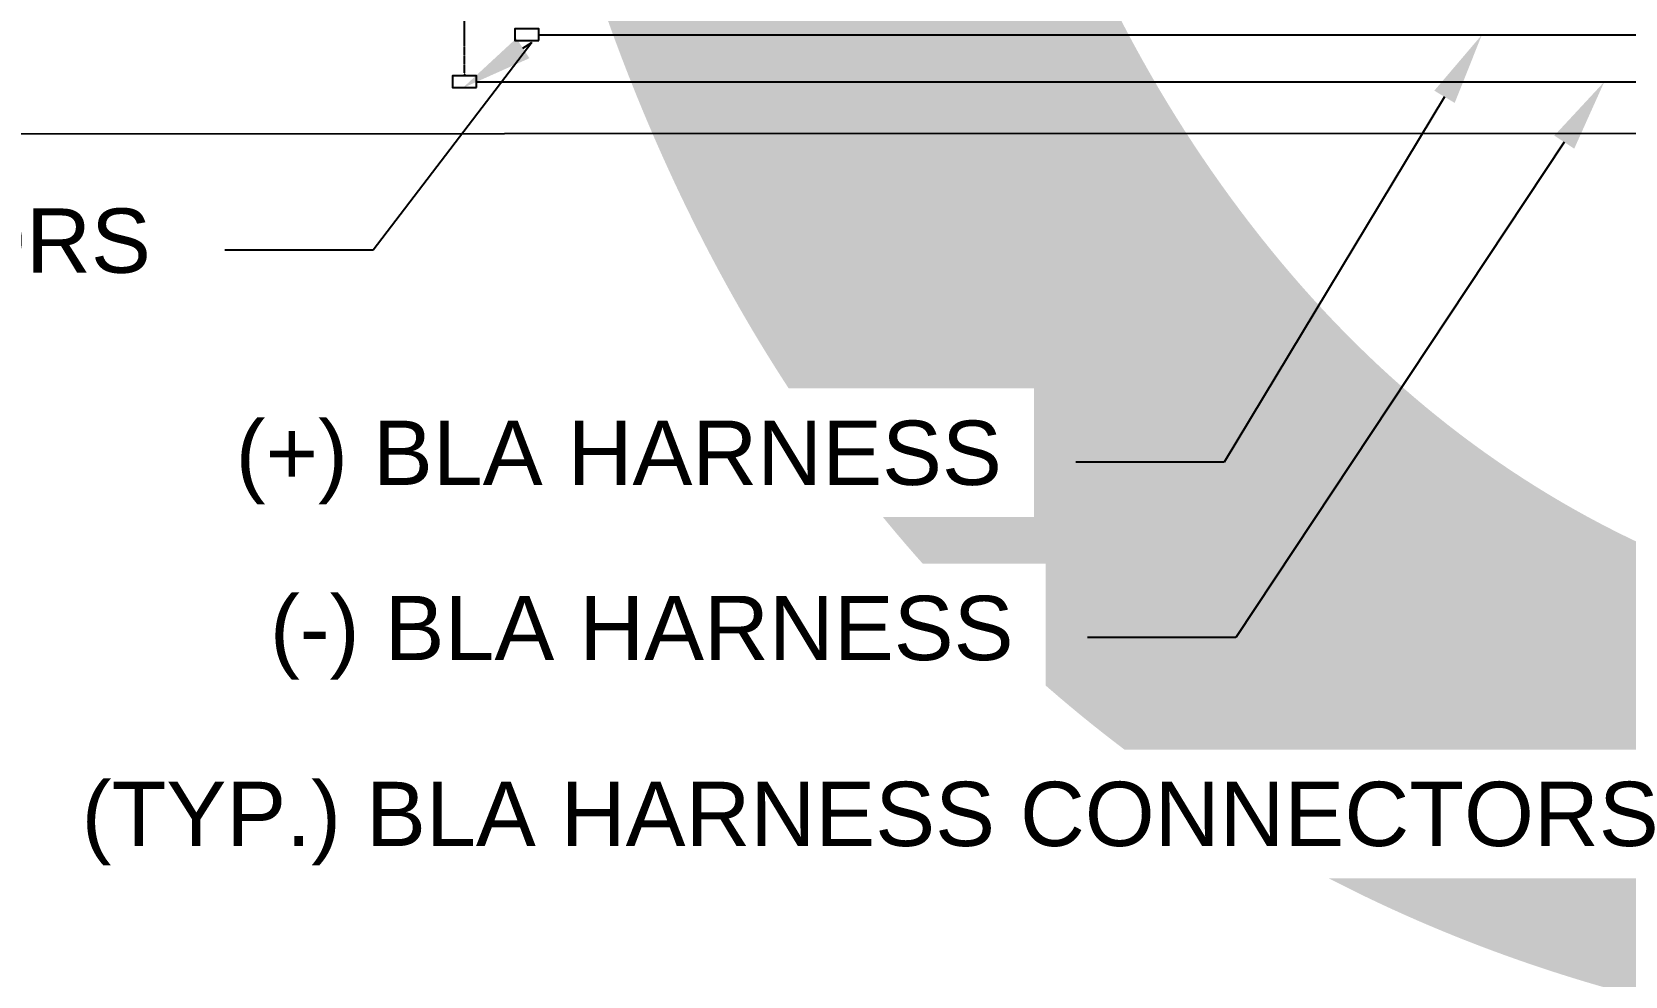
# Model space of a CAD drawing. Header units: feet. Extents: x -13743 to 68376, y -48 to 67763.
# Drawn here: x 3351.4 to 3846.9, y 6749 to 7042.7 of the extents above; entities that cross this region are included whole.
import ezdxf
from ezdxf import colors
from ezdxf.entities.mleader import LeaderData, LeaderLine
from ezdxf.enums import TextEntityAlignment as Align
from ezdxf.lldxf.tags import DXFTag
from ezdxf.math import Vec2, Vec3

# ---------------------------------------------------------------- set-up
doc = ezdxf.new("R2018")
doc.units = ezdxf.units.FT
doc.header["$MEASUREMENT"] = 0
doc.linetypes.add('HIDDEN', pattern=[0.375, 0.25, -0.125])
for name, color, linetype in [('E-DC HARNESS-NEG', 170, 'DC HARNESS CABLE'), ('E-DC HARNESS-POS', 10, 'DC HARNESS CABLE'), ('E-HARN-COMP', 8, 'Continuous'), ('E-TRNK-CABL-NEG', 6, 'HIDDEN'), ('G-ANNO-TEXT', 1, 'Continuous')]:
    doc.layers.add(name, color=color, linetype=linetype)
doc.styles.add('NEI-A', font='arial.ttf')
doc.styles.get("Standard").update_dxf_attribs({"font": 'arial.ttf'})
tags = doc.linetypes.add('DC HARNESS CABLE', pattern='A,0.5,-0.2,["DH",Standard,S=0.1,R=0,X=-0.1,Y=-0.05],-0.2', length=0.9).pattern_tags.tags
tags[6] = DXFTag(74, 10)

# ---------------------------------------------------------------- blocks, each defined once
blk = doc.blocks.new('DETAIL_TITLE')
at = {"style": 'NEI-A', "flags": 8}
blk.add_attdef('#', text='', height=0.2, dxfattribs=at).set_placement((0.5922, -0.5109), align=Align.MIDDLE_CENTER)
at = {"lineweight": 30, "flags": 104}
blk.add_attdef('DETAIL_TITLE', text='', height=0.2, dxfattribs=at).set_placement((0.9099, -0.5251), align=Align.BOTTOM_LEFT)
at = {"style": 'NEI-A'}
for tag, p in [('SCALE:', (0.9386, -0.7379)), ('1"_=_', (1.5474, -0.7379))]:
    blk.add_attdef(tag, text='', height=0.1, dxfattribs=at).set_placement(p, align=Align.BOTTOM_LEFT)

msp = doc.modelspace()

# ---------------------------------------------------------------- linework, layer by layer
at = {"layer": 'E-DC HARNESS-NEG', "ltscale": 0.5}
msp.add_lwpolyline([(3489.73, 7027.15), (4140.5, 7027.1)], dxfattribs=at)
at = {"layer": 'E-DC HARNESS-POS', "ltscale": 0.5}
for points in [[(3509, 7041.75), (4123.64, 7041.75), (4123.64, 7014.13)], [(2253.42, 7010.83), (4120.69, 7011.18)]]:
    msp.add_lwpolyline(points, dxfattribs=at)
at = {"layer": 'E-HARN-COMP'}
for points in [[(3509, 7039.97), (3509, 7043.59), (3501.55, 7043.59), (3501.55, 7039.97)], [(3489.6, 7025.35), (3489.6, 7028.96), (3482.14, 7028.96), (3482.14, 7025.35)]]:
    msp.add_lwpolyline(points, close=True, dxfattribs=at)
at = {"layer": 'E-TRNK-CABL-NEG', "ltscale": 0.1}
msp.add_lwpolyline([(3485.51, 7098.47), (3485.87, 7028.96)], dxfattribs=at)

# ---------------------------------------------------------------- block references
at = {"layer": 'G-ANNO-TEXT'}
ref = msp.add_blockref('DETAIL_TITLE', (2193.15, 7909.29), dxfattribs=dict(at, xscale=128.9267043143703, yscale=128.9267043143703, zscale=128.9267043143703))
lines = msp.add_mtext('{\\LDC BLOCK TYPE-2 (2) STRINGS (52) MODULES [580W-SOUTH MOTOR GAP] }', dxfattribs={"layer": '0', "insert": (2310.46, 7880.26), "char_height": 1139.5591, "attachment_point": 1})
ref.add_attrib('DETAIL_TITLE', '', (2310.46, 7880.26)).embed_mtext(lines)

# ---------------------------------------------------------------- next in the draw order: leaders
ml = msp.add_multileader_mtext('Standard', dxfattribs=at)
ml.set_content('(TYP.) BLA HARNESS CONNECTORS', color=256, style='NEI-A')
ml.set_leader_properties()
ml.build(insert=Vec2(0, 0))
ml.multileader.update_dxf_attribs({"dogleg_length": 0.36, "arrow_head_size": 22.51})
ctx = ml.context
ctx.base_point, ctx.char_height, ctx.arrow_head_size, ctx.landing_gap_size, ctx.plane_origin = Vec3(2877.91, 6974.8, -22.9), 20, 22.51, 23.05, Vec3(9890.9, 1147.67, -22.9)
ctx.text_align_type = 2
notes = []
notes.append((ctx, [(1, (1, 1, 0), (3457.53, 6974.8, -22.9), (-1, 0), 46.1, [(0, [(3485.3, 7025.17, -22.9), (3506.87, 7039.41, -22.9)], 0, [])])]))
ctx.mtext.insert, ctx.mtext.width, ctx.mtext.alignment, ctx.mtext.flow_direction = Vec3(3388.38, 6987.74, -22.9), 489.3132, 3, 5
ctx.mtext.has_bg_fill, ctx.mtext.bg_color, ctx.mtext.bg_scale_factor, ctx.mtext.bg_transparency, ctx.mtext.use_window_bg_color = 1, -1073741824, 1.5, 0, 1
for ctx, leaders in notes:
    for number, flags, end, landing, length, lines in leaders:
        leader = LeaderData()
        leader.index, (leader.has_last_leader_line, leader.has_dogleg_vector, leader.attachment_direction) = number, flags
        leader.last_leader_point, leader.dogleg_vector, leader.dogleg_length = Vec3(end), Vec3(landing), length
        for number, points, colour, breaks in lines:
            line = LeaderLine()
            line.index, line.vertices, line.color, line.breaks = number, Vec3.list(points), colors.encode_raw_color(colour), breaks
            leader.lines.append(line)
        ctx.leaders.append(leader)

# ---------------------------------------------------------------- next in the draw order: leaders
ml = msp.add_multileader_mtext('Standard', dxfattribs=at)
ml.set_content('(+) BLA HARNESS', color=256, style='NEI-A')
ml.set_leader_properties()
ml.build(insert=Vec2(0, 0))
ml.multileader.update_dxf_attribs({"dogleg_length": 0.36, "arrow_head_size": 22.51})
ctx = ml.context
ctx.base_point, ctx.char_height, ctx.arrow_head_size, ctx.landing_gap_size, ctx.plane_origin = Vec3(3394.82, 6908.82), 20, 22.51, 23.05, Vec3(10705.54, 1509.46)
ctx.text_align_type = 2
notes = []
notes.append((ctx, [(1, (1, 1, 0), (3722.2, 6908.82), (-1, 0), 46.1, [(1, [(3802.34, 7041.75)], 0, [])])]))
ctx.mtext.insert, ctx.mtext.width, ctx.mtext.alignment, ctx.mtext.flow_direction = Vec3(3653.05, 6921.76), 244.9697, 3, 5
ctx.mtext.has_bg_fill, ctx.mtext.bg_color, ctx.mtext.bg_scale_factor, ctx.mtext.bg_transparency, ctx.mtext.use_window_bg_color = 1, -1073741824, 1.5, 0, 1
for ctx, leaders in notes:
    for number, flags, end, landing, length, lines in leaders:
        leader = LeaderData()
        leader.index, (leader.has_last_leader_line, leader.has_dogleg_vector, leader.attachment_direction) = number, flags
        leader.last_leader_point, leader.dogleg_vector, leader.dogleg_length = Vec3(end), Vec3(landing), length
        for number, points, colour, breaks in lines:
            line = LeaderLine()
            line.index, line.vertices, line.color, line.breaks = number, Vec3.list(points), colors.encode_raw_color(colour), breaks
            leader.lines.append(line)
        ctx.leaders.append(leader)

# ---------------------------------------------------------------- next in the draw order: leaders
ml = msp.add_multileader_mtext('Standard', dxfattribs=at)
ml.set_content('(-) BLA HARNESS', color=256, style='NEI-A')
ml.set_leader_properties()
ml.build(insert=Vec2(0, 0))
ml.multileader.update_dxf_attribs({"dogleg_length": 0.36, "arrow_head_size": 22.51})
ctx = ml.context
ctx.base_point, ctx.char_height, ctx.arrow_head_size, ctx.landing_gap_size, ctx.plane_origin = Vec3(3405.46, 6854.33), 20, 22.51, 23.05, Vec3(10897.07, 1326.57)
ctx.text_align_type = 2
notes = []
notes.append((ctx, [(1, (1, 1, 0), (3725.83, 6854.33), (-1, 0), 46.1, [(1, [(3840.41, 7027.13)], 0, [])])]))
ctx.mtext.insert, ctx.mtext.width, ctx.mtext.alignment, ctx.mtext.flow_direction = Vec3(3656.68, 6867.27), 236.2425, 3, 5
ctx.mtext.has_bg_fill, ctx.mtext.bg_color, ctx.mtext.bg_scale_factor, ctx.mtext.bg_transparency, ctx.mtext.use_window_bg_color = 1, -1073741824, 1.5, 0, 1
for ctx, leaders in notes:
    for number, flags, end, landing, length, lines in leaders:
        leader = LeaderData()
        leader.index, (leader.has_last_leader_line, leader.has_dogleg_vector, leader.attachment_direction) = number, flags
        leader.last_leader_point, leader.dogleg_vector, leader.dogleg_length = Vec3(end), Vec3(landing), length
        for number, points, colour, breaks in lines:
            line = LeaderLine()
            line.index, line.vertices, line.color, line.breaks = number, Vec3.list(points), colors.encode_raw_color(colour), breaks
            leader.lines.append(line)
        ctx.leaders.append(leader)

# ---------------------------------------------------------------- next in the draw order: leaders
ml = msp.add_multileader_mtext('Standard', dxfattribs=at)
ml.set_content('(TYP.) BLA HARNESS CONNECTORS', color=256, style='NEI-A')
ml.set_leader_properties()
ml.build(insert=Vec2(0, 0))
ml.multileader.update_dxf_attribs({"dogleg_length": 0.36, "arrow_head_size": 22.51})
ctx = ml.context
ctx.base_point, ctx.char_height, ctx.arrow_head_size, ctx.landing_gap_size, ctx.plane_origin = Vec3(3346.87, 6796.51), 20, 22.51, 23.05, Vec3(10372.18, 1043.95)
ctx.text_align_type = 2
notes = []
notes.append((ctx, [(1, (1, 1, 0), (3926.49, 6796.51), (-1, 0), 46.1, [(0, [(4123.64, 7008.24), (4143.45, 7024.16)], 0, [])])]))
ctx.mtext.insert, ctx.mtext.width, ctx.mtext.alignment, ctx.mtext.flow_direction = Vec3(3857.34, 6809.45), 489.3132, 3, 5
ctx.mtext.has_bg_fill, ctx.mtext.bg_color, ctx.mtext.bg_scale_factor, ctx.mtext.bg_transparency, ctx.mtext.use_window_bg_color = 1, -1073741824, 1.5, 0, 1
for ctx, leaders in notes:
    for number, flags, end, landing, length, lines in leaders:
        leader = LeaderData()
        leader.index, (leader.has_last_leader_line, leader.has_dogleg_vector, leader.attachment_direction) = number, flags
        leader.last_leader_point, leader.dogleg_vector, leader.dogleg_length = Vec3(end), Vec3(landing), length
        for number, points, colour, breaks in lines:
            line = LeaderLine()
            line.index, line.vertices, line.color, line.breaks = number, Vec3.list(points), colors.encode_raw_color(colour), breaks
            leader.lines.append(line)
        ctx.leaders.append(leader)

doc.saveas('drawing.dxf')
